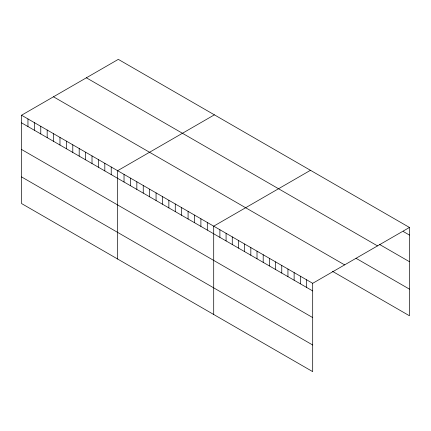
<?xml version="1.0" encoding="UTF-8"?>
<svg xmlns="http://www.w3.org/2000/svg" width="431" height="431" viewBox="0 0 431 431"><rect width="100%" height="100%" fill="white"/><g stroke="black" fill="none" stroke-linecap="round" stroke-linejoin="round"><path stroke-width="0.65" d="M21.55 115.228L312.69 283.318L312.69 371.635L21.55 203.545L21.55 115.228L118.309 59.365L409.45 227.455L409.45 315.772L332.398 271.282M214.385 114.835L117.625 170.698L117.625 259.015M310.46 170.304L213.706 226.167L213.706 314.485M312.69 283.318L409.45 227.455M403.265 231.501L409.45 235.073M379.641 244.496L409.45 261.703M86.378 77.801L377.518 245.891M356.017 258.293L409.45 289.142M53.482 96.797L344.622 264.882M21.55 122.846L312.69 290.936M21.55 149.476L312.69 317.566M21.55 176.915L312.69 345.005M306.506 279.746L306.506 287.364M300.321 276.174L300.321 283.792M294.131 272.602L294.131 280.22M287.946 269.03L287.946 276.648M281.761 265.458L281.761 273.076M275.571 261.886L275.571 269.504M269.386 258.314L269.386 265.932M263.196 254.743L263.196 262.36M257.011 251.171L257.011 258.789M250.826 247.599L250.826 255.217M244.636 244.027L244.636 251.645M238.451 240.455L238.451 248.073M232.266 236.883L232.266 244.501M226.076 233.311L226.076 240.929M219.891 229.739L219.891 237.357M207.3 222.471L207.3 230.089M200.894 218.77L200.894 226.388M194.489 215.074L194.489 222.692M188.083 211.379L188.083 218.996M181.677 207.677L181.677 215.295M175.272 203.982L175.272 211.599M168.866 200.28L168.866 207.898M162.465 196.584L162.465 204.202M156.06 192.889L156.06 200.507M149.654 189.187L149.654 196.805M143.248 185.492L143.248 193.11M136.843 181.79L136.843 189.408M130.437 178.095L130.437 185.713M124.031 174.399L124.031 182.017M111.22 167.002L111.22 174.62M104.819 163.301L104.819 170.918M98.413 159.605L98.413 167.223M92.008 155.909L92.008 163.527M85.602 152.208L85.602 159.826M79.196 148.512L79.196 156.13M72.791 144.811L72.791 152.434M66.385 141.115L66.385 148.733M59.979 137.419L59.979 145.037M53.573 133.718L53.573 141.336M47.173 130.022L47.173 137.64M40.767 126.321L40.767 133.944M34.361 122.625L34.361 130.243M27.956 118.929L27.956 126.547"/></g></svg>
